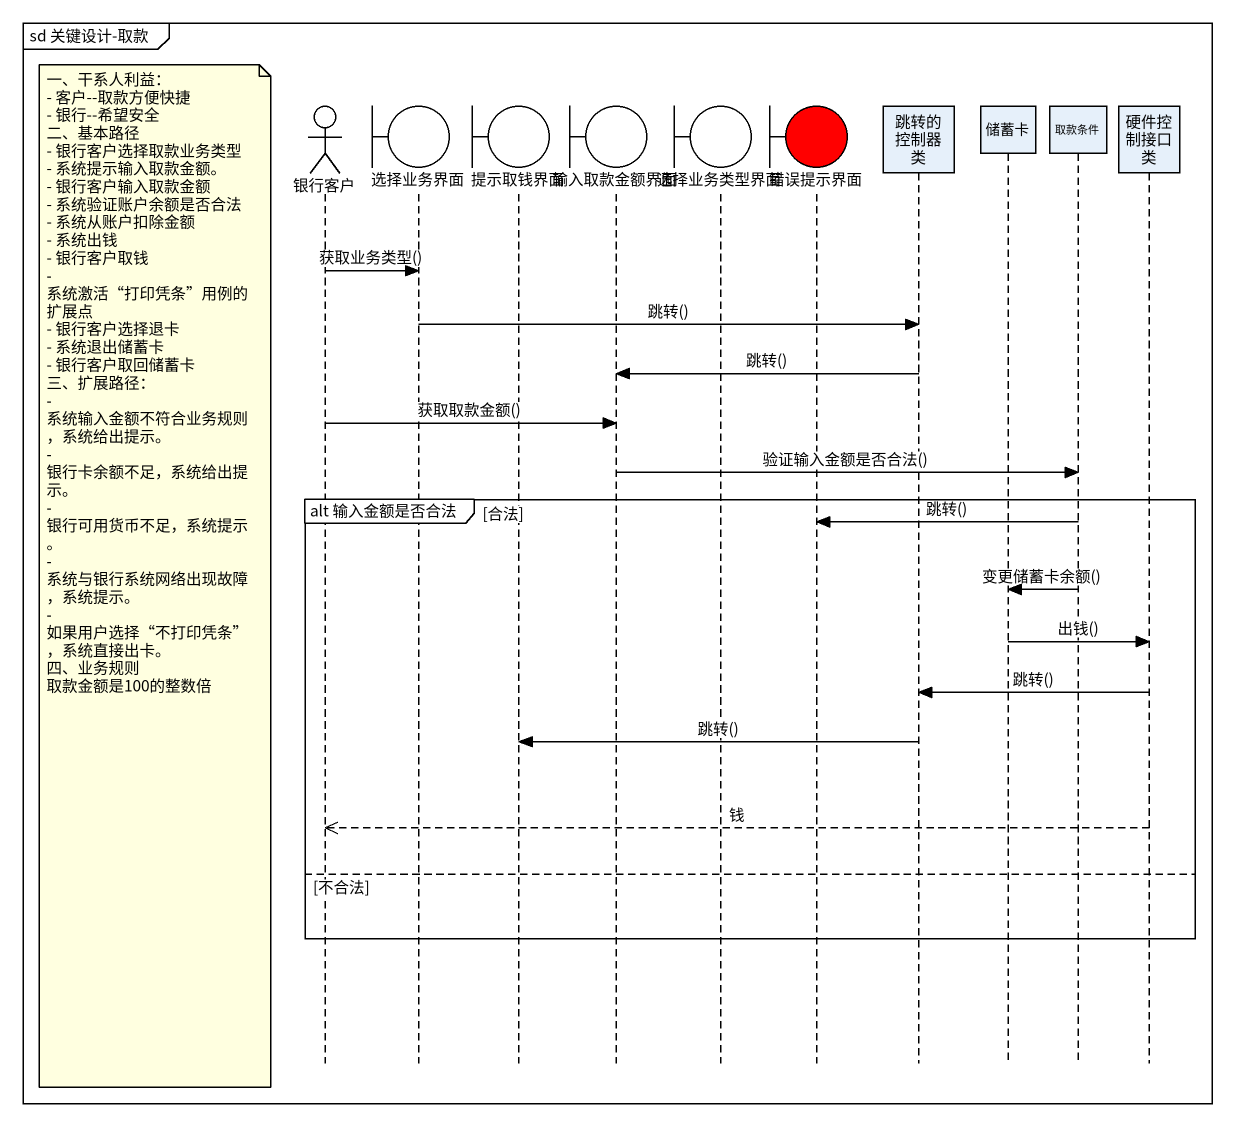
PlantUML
@startuml
mainframe sd 关键设计-取款
hide footbox
actor 银行客户
boundary 选择业务界面
boundary 提示取钱界面
boundary 输入取款金额界面
boundary 选择业务类型界面
boundary 错误提示界面 #FF0000
participant 跳转的控制器类
participant 储蓄卡
participant 取款条件
participant 硬件控制接口类

银行客户 -> 选择业务界面 : 获取业务类型()
选择业务界面 -> 跳转的控制器类 : 跳转()
跳转的控制器类 -> 输入取款金额界面 : 跳转()
银行客户 -> 输入取款金额界面 : 获取取款金额()
输入取款金额界面 -> 取款条件 : 验证输入金额是否合法()
group alt 输入金额是否合法 [合法]
  取款条件 -> 错误提示界面 : 跳转()
  note left of 银行客户
    一、干系人利益：
    - 客户--取款方便快捷
    - 银行--希望安全
    二、基本路径
    - 银行客户选择取款业务类型
    - 系统提示输入取款金额。
    - 银行客户输入取款金额
    - 系统验证账户余额是否合法
    - 系统从账户扣除金额
    - 系统出钱
    - 银行客户取钱
    - 系统激活“打印凭条”用例的扩展点
    - 银行客户选择退卡
    - 系统退出储蓄卡
    - 银行客户取回储蓄卡
    三、扩展路径：
    - 系统输入金额不符合业务规则，系统给出提示。
    - 银行卡余额不足，系统给出提示。
    - 银行可用货币不足，系统提示。
    - 系统与银行系统网络出现故障，系统提示。
    - 如果用户选择“不打印凭条”，系统直接出卡。
    四、业务规则
    取款金额是100的整数倍
  end note
  取款条件 -> 储蓄卡 : 变更储蓄卡余额()
  储蓄卡 -> 硬件控制接口类 : 出钱()
  硬件控制接口类 -> 跳转的控制器类 : 跳转()
  跳转的控制器类 -> 提示取钱界面 : 跳转()
  硬件控制接口类 -->> 银行客户 : 钱
else 不合法
end
@enduml
